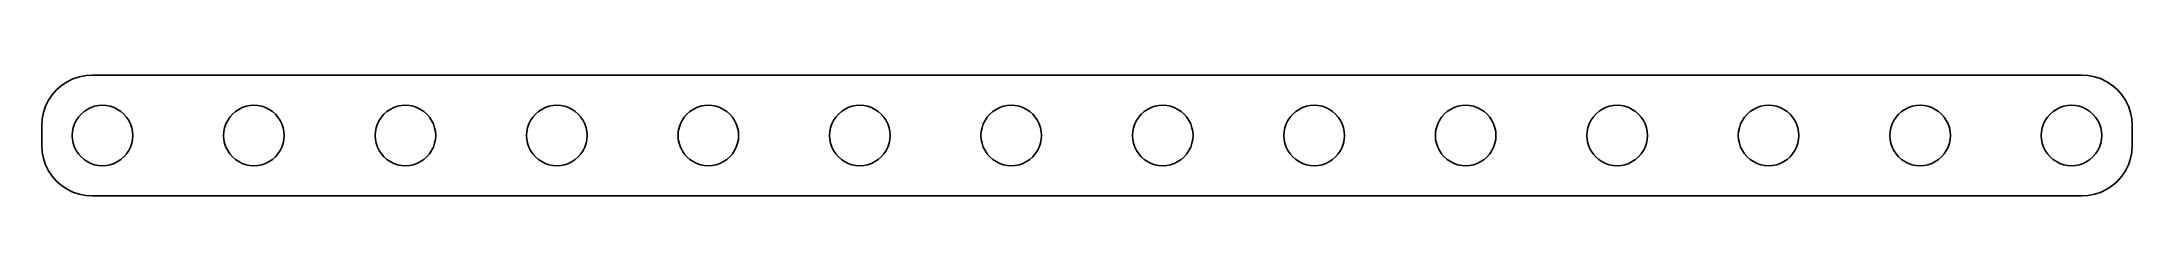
# Model space of a CAD drawing. Header units: metres. Extents: x -104 to 104, y -6 to 6.
import ezdxf

# ---------------------------------------------------------------- set-up
doc = ezdxf.new("R2010")
doc.units = ezdxf.units.M

msp = doc.modelspace()

# ---------------------------------------------------------------- linework, layer by layer
for p, q in [((-102.041, 4.54053), (-102.472, 4.0488)), ((-101.549, 4.97176), (-102.041, 4.54053)), ((-101.005, 5.33511), (-101.549, 4.97176)), ((-100.418, 5.62439), (-101.005, 5.33511)), ((-99.7991, 5.83463), (-100.418, 5.62439)), ((-99.1576, 5.96222), (-99.7991, 5.83463)), ((-98.505, 6.00499), (-99.1576, 5.96222)), ((98.505, 6.00499), (-98.505, 6.00499)), ((99.1576, 5.96222), (98.505, 6.00499)), ((99.7991, 5.83463), (99.1576, 5.96222)), ((100.418, 5.62439), (99.7991, 5.83463)), ((101.005, 5.33511), (100.418, 5.62439)), ((101.549, 4.97176), (101.005, 5.33511)), ((102.041, 4.54053), (101.549, 4.97176)), ((102.472, 4.0488), (102.041, 4.54053)), ((-103.335, 2.29909), (-103.462, 1.65762)), ((-103.124, 2.91841), (-103.335, 2.29909)), ((-102.835, 3.50499), (-103.124, 2.91841)), ((-102.472, 4.0488), (-102.835, 3.50499)), ((-99.8801, 1.82628), (-99.6213, 2.12131)), ((-99.6213, 2.12131), (-99.3263, 2.38005)), ((-99.3263, 2.38005), (-99, 2.59807)), ((-99, 2.59807), (-98.648, 2.77164)), ((-98.648, 2.77164), (-98.2765, 2.89777)), ((-98.2765, 2.89777), (-97.8916, 2.97432)), ((-97.8916, 2.97432), (-97.5, 3)), ((-97.5, 3), (-97.1084, 2.97432)), ((-97.1084, 2.97432), (-96.7235, 2.89777)), ((-96.7235, 2.89777), (-96.3519, 2.77164)), ((-96.3519, 2.77164), (-96, 2.59807)), ((-96, 2.59807), (-95.6737, 2.38005)), ((-95.6737, 2.38005), (-95.3787, 2.12131)), ((-95.3787, 2.12131), (-95.1199, 1.82628)), ((-84.8801, 1.82628), (-84.6213, 2.12131)), ((-84.6213, 2.12131), (-84.3263, 2.38005)), ((-84.3263, 2.38005), (-84, 2.59807)), ((-84, 2.59807), (-83.648, 2.77164)), ((-83.648, 2.77164), (-83.2765, 2.89777)), ((-83.2765, 2.89777), (-82.8916, 2.97432)), ((-82.8916, 2.97432), (-82.5, 3)), ((-82.5, 3), (-82.1084, 2.97432)), ((-82.1084, 2.97432), (-81.7235, 2.89777)), ((-81.7235, 2.89777), (-81.3519, 2.77164)), ((-81.3519, 2.77164), (-81, 2.59807)), ((-81, 2.59807), (-80.6737, 2.38005)), ((-80.6737, 2.38005), (-80.3787, 2.12131)), ((-80.3787, 2.12131), (-80.1199, 1.82628)), ((-69.8801, 1.82628), (-69.6213, 2.12131)), ((-69.6213, 2.12131), (-69.3263, 2.38005)), ((-69.3263, 2.38005), (-69, 2.59807)), ((-69, 2.59807), (-68.648, 2.77164)), ((-68.648, 2.77164), (-68.2765, 2.89777)), ((-68.2765, 2.89777), (-67.8916, 2.97432)), ((-67.8916, 2.97432), (-67.5, 3)), ((-67.5, 3), (-67.1084, 2.97432)), ((-67.1084, 2.97432), (-66.7235, 2.89777)), ((-66.7235, 2.89777), (-66.3519, 2.77164)), ((-66.3519, 2.77164), (-66, 2.59807)), ((-66, 2.59807), (-65.6737, 2.38005)), ((-65.6737, 2.38005), (-65.3787, 2.12131)), ((-65.3787, 2.12131), (-65.1199, 1.82628)), ((-54.8801, 1.82628), (-54.6213, 2.12131)), ((-54.6213, 2.12131), (-54.3263, 2.38005)), ((-54.3263, 2.38005), (-54, 2.59807)), ((-54, 2.59807), (-53.648, 2.77164)), ((-53.648, 2.77164), (-53.2765, 2.89777)), ((-53.2765, 2.89777), (-52.8916, 2.97432)), ((-52.8916, 2.97432), (-52.5, 3)), ((-52.5, 3), (-52.1084, 2.97432)), ((-52.1084, 2.97432), (-51.7235, 2.89777)), ((-51.7235, 2.89777), (-51.3519, 2.77164)), ((-51.3519, 2.77164), (-51, 2.59807)), ((-51, 2.59807), (-50.6737, 2.38005)), ((-50.6737, 2.38005), (-50.3787, 2.12131)), ((-50.3787, 2.12131), (-50.1199, 1.82628)), ((-39.8801, 1.82628), (-39.6213, 2.12131)), ((-39.6213, 2.12131), (-39.3263, 2.38005)), ((-39.3263, 2.38005), (-39, 2.59807)), ((-39, 2.59807), (-38.648, 2.77164)), ((-38.648, 2.77164), (-38.2765, 2.89777)), ((-38.2765, 2.89777), (-37.8916, 2.97432)), ((-37.8916, 2.97432), (-37.5, 3)), ((-37.5, 3), (-37.1084, 2.97432)), ((-37.1084, 2.97432), (-36.7235, 2.89777)), ((-36.7235, 2.89777), (-36.3519, 2.77164)), ((-36.3519, 2.77164), (-36, 2.59807)), ((-36, 2.59807), (-35.6737, 2.38005)), ((-35.6737, 2.38005), (-35.3787, 2.12131)), ((-35.3787, 2.12131), (-35.1199, 1.82628)), ((-24.8801, 1.82628), (-24.6213, 2.12131)), ((-24.6213, 2.12131), (-24.3263, 2.38005)), ((-24.3263, 2.38005), (-24, 2.59807)), ((-24, 2.59807), (-23.648, 2.77164)), ((-23.648, 2.77164), (-23.2764, 2.89777)), ((-23.2764, 2.89777), (-22.8916, 2.97432)), ((-22.8916, 2.97432), (-22.5, 3)), ((-22.5, 3), (-22.1084, 2.97432)), ((-22.1084, 2.97432), (-21.7235, 2.89777)), ((-21.7235, 2.89777), (-21.3519, 2.77164)), ((-21.3519, 2.77164), (-21, 2.59807)), ((-21, 2.59807), (-20.6737, 2.38005)), ((-20.6737, 2.38005), (-20.3787, 2.12131)), ((-20.3787, 2.12131), (-20.1199, 1.82628)), ((-9.88005, 1.82628), (-9.62131, 2.12131)), ((-9.62131, 2.12131), (-9.32628, 2.38005)), ((-9.32628, 2.38005), (-9, 2.59807)), ((-9, 2.59807), (-8.64804, 2.77164)), ((-8.64804, 2.77164), (-8.27644, 2.89777)), ((-8.27644, 2.89777), (-7.89157, 2.97432)), ((-7.89157, 2.97432), (-7.5, 3)), ((-7.5, 3), (-7.10841, 2.97432)), ((-7.10841, 2.97432), (-6.72354, 2.89777)), ((-6.72354, 2.89777), (-6.35194, 2.77164)), ((-6.35194, 2.77164), (-6, 2.59807)), ((-6, 2.59807), (-5.67371, 2.38005)), ((-5.67371, 2.38005), (-5.37868, 2.12131)), ((-5.37868, 2.12131), (-5.11993, 1.82628)), ((5.11993, 1.82628), (5.37868, 2.12131)), ((5.37868, 2.12131), (5.67371, 2.38005)), ((5.67371, 2.38005), (6, 2.59807)), ((6, 2.59807), (6.35194, 2.77164)), ((6.35194, 2.77164), (6.72354, 2.89777)), ((6.72354, 2.89777), (7.10841, 2.97432)), ((7.10841, 2.97432), (7.5, 3)), ((7.5, 3), (7.89157, 2.97432)), ((7.89157, 2.97432), (8.27644, 2.89777)), ((8.27644, 2.89777), (8.64804, 2.77164)), ((8.64804, 2.77164), (9, 2.59807)), ((9, 2.59807), (9.32628, 2.38005)), ((9.32628, 2.38005), (9.62131, 2.12131)), ((9.62131, 2.12131), (9.88005, 1.82628)), ((20.1199, 1.82628), (20.3787, 2.12131)), ((20.3787, 2.12131), (20.6737, 2.38005)), ((20.6737, 2.38005), (21, 2.59807)), ((21, 2.59807), (21.3519, 2.77164)), ((21.3519, 2.77164), (21.7235, 2.89777)), ((21.7235, 2.89777), (22.1084, 2.97432)), ((22.1084, 2.97432), (22.5, 3)), ((22.5, 3), (22.8916, 2.97432)), ((22.8916, 2.97432), (23.2764, 2.89777)), ((23.2764, 2.89777), (23.648, 2.77164)), ((23.648, 2.77164), (24, 2.59807)), ((24, 2.59807), (24.3263, 2.38005)), ((24.3263, 2.38005), (24.6213, 2.12131)), ((24.6213, 2.12131), (24.8801, 1.82628)), ((35.1199, 1.82628), (35.3787, 2.12131)), ((35.3787, 2.12131), (35.6737, 2.38005)), ((35.6737, 2.38005), (36, 2.59807)), ((36, 2.59807), (36.3519, 2.77164)), ((36.3519, 2.77164), (36.7235, 2.89777)), ((36.7235, 2.89777), (37.1084, 2.97432)), ((37.1084, 2.97432), (37.5, 3)), ((37.5, 3), (37.8916, 2.97432)), ((37.8916, 2.97432), (38.2765, 2.89777)), ((38.2765, 2.89777), (38.648, 2.77164)), ((38.648, 2.77164), (39, 2.59807)), ((39, 2.59807), (39.3263, 2.38005)), ((39.3263, 2.38005), (39.6213, 2.12131)), ((39.6213, 2.12131), (39.8801, 1.82628)), ((50.1199, 1.82628), (50.3787, 2.12131)), ((50.3787, 2.12131), (50.6737, 2.38005)), ((50.6737, 2.38005), (51, 2.59807)), ((51, 2.59807), (51.3519, 2.77164)), ((51.3519, 2.77164), (51.7235, 2.89777)), ((51.7235, 2.89777), (52.1084, 2.97432)), ((52.1084, 2.97432), (52.5, 3)), ((52.5, 3), (52.8916, 2.97432)), ((52.8916, 2.97432), (53.2765, 2.89777)), ((53.2765, 2.89777), (53.648, 2.77164)), ((53.648, 2.77164), (54, 2.59807)), ((54, 2.59807), (54.3263, 2.38005)), ((54.3263, 2.38005), (54.6213, 2.12131)), ((54.6213, 2.12131), (54.8801, 1.82628)), ((65.1199, 1.82628), (65.3787, 2.12131)), ((65.3787, 2.12131), (65.6737, 2.38005)), ((65.6737, 2.38005), (66, 2.59807)), ((66, 2.59807), (66.3519, 2.77164)), ((66.3519, 2.77164), (66.7235, 2.89777)), ((66.7235, 2.89777), (67.1084, 2.97432)), ((67.1084, 2.97432), (67.5, 3)), ((67.5, 3), (67.8916, 2.97432)), ((67.8916, 2.97432), (68.2765, 2.89777)), ((68.2765, 2.89777), (68.648, 2.77164)), ((68.648, 2.77164), (69, 2.59807)), ((69, 2.59807), (69.3263, 2.38005)), ((69.3263, 2.38005), (69.6213, 2.12131)), ((69.6213, 2.12131), (69.8801, 1.82628)), ((80.1199, 1.82628), (80.3787, 2.12131)), ((80.3787, 2.12131), (80.6737, 2.38005)), ((80.6737, 2.38005), (81, 2.59807)), ((81, 2.59807), (81.3519, 2.77164)), ((81.3519, 2.77164), (81.7235, 2.89777)), ((81.7235, 2.89777), (82.1084, 2.97432)), ((82.1084, 2.97432), (82.5, 3)), ((82.5, 3), (82.8916, 2.97432)), ((82.8916, 2.97432), (83.2765, 2.89777)), ((83.2765, 2.89777), (83.648, 2.77164)), ((83.648, 2.77164), (84, 2.59807)), ((84, 2.59807), (84.3263, 2.38005)), ((84.3263, 2.38005), (84.6213, 2.12131)), ((84.6213, 2.12131), (84.8801, 1.82628)), ((95.1199, 1.82628), (95.3787, 2.12131)), ((95.3787, 2.12131), (95.6737, 2.38005)), ((95.6737, 2.38005), (96, 2.59807)), ((96, 2.59807), (96.3519, 2.77164)), ((96.3519, 2.77164), (96.7235, 2.89777)), ((96.7235, 2.89777), (97.1084, 2.97432)), ((97.1084, 2.97432), (97.5, 3)), ((97.5, 3), (97.8916, 2.97432)), ((97.8916, 2.97432), (98.2765, 2.89777)), ((98.2765, 2.89777), (98.648, 2.77164)), ((98.648, 2.77164), (99, 2.59807)), ((99, 2.59807), (99.3263, 2.38005)), ((99.3263, 2.38005), (99.6213, 2.12131)), ((99.6213, 2.12131), (99.8801, 1.82628)), ((102.835, 3.50499), (102.472, 4.0488)), ((103.124, 2.91841), (102.835, 3.50499)), ((103.335, 2.29909), (103.124, 2.91841)), ((103.462, 1.65762), (103.335, 2.29909)), ((-103.462, 1.65762), (-103.505, 1.00499)), ((-103.505, 1.00499), (-103.505, -1.00499)), ((-100.5, 0), (-100.474, 0.391571)), ((-100.474, -0.391571), (-100.5, 0)), ((-100.474, 0.391571), (-100.398, 0.776443)), ((-100.398, 0.776443), (-100.272, 1.14804)), ((-100.272, 1.14804), (-100.098, 1.5)), ((-100.098, 1.5), (-99.8801, 1.82628)), ((-95.1199, 1.82628), (-94.9019, 1.5)), ((-94.9019, 1.5), (-94.7284, 1.14804)), ((-94.7284, 1.14804), (-94.6022, 0.776443)), ((-94.6022, 0.776443), (-94.5257, 0.391571)), ((-94.5257, 0.391571), (-94.5, 0)), ((-94.5, 0), (-94.5257, -0.391571)), ((-85.5, 0), (-85.4743, 0.391571)), ((-85.4743, -0.391571), (-85.5, 0)), ((-85.4743, 0.391571), (-85.3978, 0.776443)), ((-85.3978, 0.776443), (-85.2716, 1.14804)), ((-85.2716, 1.14804), (-85.0981, 1.5)), ((-85.0981, 1.5), (-84.8801, 1.82628)), ((-80.1199, 1.82628), (-79.9019, 1.5)), ((-79.9019, 1.5), (-79.7284, 1.14804)), ((-79.7284, 1.14804), (-79.6022, 0.776443)), ((-79.6022, 0.776443), (-79.5257, 0.391571)), ((-79.5257, 0.391571), (-79.5, 0)), ((-79.5, 0), (-79.5257, -0.391571)), ((-70.5, 0), (-70.4743, 0.391571)), ((-70.4743, -0.391571), (-70.5, 0)), ((-70.4743, 0.391571), (-70.3978, 0.776443)), ((-70.3978, 0.776443), (-70.2716, 1.14804)), ((-70.2716, 1.14804), (-70.0981, 1.5)), ((-70.0981, 1.5), (-69.8801, 1.82628)), ((-65.1199, 1.82628), (-64.9019, 1.5)), ((-64.9019, 1.5), (-64.7284, 1.14804)), ((-64.7284, 1.14804), (-64.6022, 0.776443)), ((-64.6022, 0.776443), (-64.5257, 0.391571)), ((-64.5257, 0.391571), (-64.5, 0)), ((-64.5, 0), (-64.5257, -0.391571)), ((-55.5, 0), (-55.4743, 0.391571)), ((-55.4743, -0.391571), (-55.5, 0)), ((-55.4743, 0.391571), (-55.3978, 0.776443)), ((-55.3978, 0.776443), (-55.2716, 1.14804)), ((-55.2716, 1.14804), (-55.0981, 1.5)), ((-55.0981, 1.5), (-54.8801, 1.82628)), ((-50.1199, 1.82628), (-49.9019, 1.5)), ((-49.9019, 1.5), (-49.7284, 1.14804)), ((-49.7284, 1.14804), (-49.6022, 0.776443)), ((-49.6022, 0.776443), (-49.5257, 0.391571)), ((-49.5257, 0.391571), (-49.5, 0)), ((-49.5, 0), (-49.5257, -0.391571)), ((-40.5, 0), (-40.4743, 0.391571)), ((-40.4743, -0.391571), (-40.5, 0)), ((-40.4743, 0.391571), (-40.3978, 0.776443)), ((-40.3978, 0.776443), (-40.2716, 1.14804)), ((-40.2716, 1.14804), (-40.0981, 1.5)), ((-40.0981, 1.5), (-39.8801, 1.82628)), ((-35.1199, 1.82628), (-34.9019, 1.5)), ((-34.9019, 1.5), (-34.7284, 1.14804)), ((-34.7284, 1.14804), (-34.6022, 0.776443)), ((-34.6022, 0.776443), (-34.5257, 0.391571)), ((-34.5257, 0.391571), (-34.5, 0)), ((-34.5, 0), (-34.5257, -0.391571)), ((-25.5, 0), (-25.4743, 0.391571)), ((-25.4743, -0.391571), (-25.5, 0)), ((-25.4743, 0.391571), (-25.3978, 0.776443)), ((-25.3978, 0.776443), (-25.2716, 1.14804)), ((-25.2716, 1.14804), (-25.0981, 1.5)), ((-25.0981, 1.5), (-24.8801, 1.82628)), ((-20.1199, 1.82628), (-19.9019, 1.5)), ((-19.9019, 1.5), (-19.7283, 1.14804)), ((-19.7283, 1.14804), (-19.6022, 0.776443)), ((-19.6022, 0.776443), (-19.5257, 0.391571)), ((-19.5257, 0.391571), (-19.5, 0)), ((-19.5, 0), (-19.5257, -0.391571)), ((-10.5, 0), (-10.4743, 0.391571)), ((-10.4743, -0.391571), (-10.5, 0)), ((-10.4743, 0.391571), (-10.3978, 0.776443)), ((-10.3978, 0.776443), (-10.2716, 1.14804)), ((-10.2716, 1.14804), (-10.0981, 1.5)), ((-10.0981, 1.5), (-9.88005, 1.82628)), ((-5.11993, 1.82628), (-4.90192, 1.5)), ((-4.90192, 1.5), (-4.72835, 1.14804)), ((-4.72835, 1.14804), (-4.60222, 0.776443)), ((-4.60222, 0.776443), (-4.52567, 0.391571)), ((-4.52567, 0.391571), (-4.5, 0)), ((-4.5, 0), (-4.52567, -0.391571)), ((4.5, 0), (4.52567, 0.391571)), ((4.52567, -0.391571), (4.5, 0)), ((4.52567, 0.391571), (4.60222, 0.776443)), ((4.60222, 0.776443), (4.72835, 1.14804)), ((4.72835, 1.14804), (4.90192, 1.5)), ((4.90192, 1.5), (5.11993, 1.82628)), ((9.88005, 1.82628), (10.0981, 1.5)), ((10.0981, 1.5), (10.2716, 1.14804)), ((10.2716, 1.14804), (10.3978, 0.776443)), ((10.3978, 0.776443), (10.4743, 0.391571)), ((10.4743, 0.391571), (10.5, 0)), ((10.5, 0), (10.4743, -0.391571)), ((19.5, 0), (19.5257, 0.391571)), ((19.5257, -0.391571), (19.5, 0)), ((19.5257, 0.391571), (19.6022, 0.776443)), ((19.6022, 0.776443), (19.7283, 1.14804)), ((19.7283, 1.14804), (19.9019, 1.5)), ((19.9019, 1.5), (20.1199, 1.82628)), ((24.8801, 1.82628), (25.0981, 1.5)), ((25.0981, 1.5), (25.2716, 1.14804)), ((25.2716, 1.14804), (25.3978, 0.776443)), ((25.3978, 0.776443), (25.4743, 0.391571)), ((25.4743, 0.391571), (25.5, 0)), ((25.5, 0), (25.4743, -0.391571)), ((34.5, 0), (34.5257, 0.391571)), ((34.5257, -0.391571), (34.5, 0)), ((34.5257, 0.391571), (34.6022, 0.776443)), ((34.6022, 0.776443), (34.7284, 1.14804)), ((34.7284, 1.14804), (34.9019, 1.5)), ((34.9019, 1.5), (35.1199, 1.82628)), ((39.8801, 1.82628), (40.0981, 1.5)), ((40.0981, 1.5), (40.2716, 1.14804)), ((40.2716, 1.14804), (40.3978, 0.776443)), ((40.3978, 0.776443), (40.4743, 0.391571)), ((40.4743, 0.391571), (40.5, 0)), ((40.5, 0), (40.4743, -0.391571)), ((49.5, 0), (49.5257, 0.391571)), ((49.5257, -0.391571), (49.5, 0)), ((49.5257, 0.391571), (49.6022, 0.776443)), ((49.6022, 0.776443), (49.7284, 1.14804)), ((49.7284, 1.14804), (49.9019, 1.5)), ((49.9019, 1.5), (50.1199, 1.82628)), ((54.8801, 1.82628), (55.0981, 1.5)), ((55.0981, 1.5), (55.2716, 1.14804)), ((55.2716, 1.14804), (55.3978, 0.776443)), ((55.3978, 0.776443), (55.4743, 0.391571)), ((55.4743, 0.391571), (55.5, 0)), ((55.5, 0), (55.4743, -0.391571)), ((64.5, 0), (64.5257, 0.391571)), ((64.5257, -0.391571), (64.5, 0)), ((64.5257, 0.391571), (64.6022, 0.776443)), ((64.6022, 0.776443), (64.7284, 1.14804)), ((64.7284, 1.14804), (64.9019, 1.5)), ((64.9019, 1.5), (65.1199, 1.82628)), ((69.8801, 1.82628), (70.0981, 1.5)), ((70.0981, 1.5), (70.2716, 1.14804)), ((70.2716, 1.14804), (70.3978, 0.776443)), ((70.3978, 0.776443), (70.4743, 0.391571)), ((70.4743, 0.391571), (70.5, 0)), ((70.5, 0), (70.4743, -0.391571)), ((79.5, 0), (79.5257, 0.391571)), ((79.5257, -0.391571), (79.5, 0)), ((79.5257, 0.391571), (79.6022, 0.776443)), ((79.6022, 0.776443), (79.7284, 1.14804)), ((79.7284, 1.14804), (79.9019, 1.5)), ((79.9019, 1.5), (80.1199, 1.82628)), ((84.8801, 1.82628), (85.0981, 1.5)), ((85.0981, 1.5), (85.2716, 1.14804)), ((85.2716, 1.14804), (85.3978, 0.776443)), ((85.3978, 0.776443), (85.4743, 0.391571)), ((85.4743, 0.391571), (85.5, 0)), ((85.5, 0), (85.4743, -0.391571)), ((94.5, 0), (94.5257, 0.391571)), ((94.5257, -0.391571), (94.5, 0)), ((94.5257, 0.391571), (94.6022, 0.776443)), ((94.6022, 0.776443), (94.7284, 1.14804)), ((94.7284, 1.14804), (94.9019, 1.5)), ((94.9019, 1.5), (95.1199, 1.82628)), ((99.8801, 1.82628), (100.098, 1.5)), ((100.098, 1.5), (100.272, 1.14804)), ((100.272, 1.14804), (100.398, 0.776443)), ((100.398, 0.776443), (100.474, 0.391571)), ((100.474, 0.391571), (100.5, 0)), ((100.5, 0), (100.474, -0.391571)), ((103.505, 1.00499), (103.462, 1.65762)), ((103.505, -1.00499), (103.505, 1.00499)), ((-103.505, -1.00499), (-103.462, -1.65762)), ((-103.462, -1.65762), (-103.335, -2.29909)), ((-100.398, -0.776443), (-100.474, -0.391571)), ((-100.272, -1.14804), (-100.398, -0.776443)), ((-100.098, -1.5), (-100.272, -1.14804)), ((-99.8801, -1.82628), (-100.098, -1.5)), ((-99.6213, -2.12131), (-99.8801, -1.82628)), ((-95.1199, -1.82628), (-95.3787, -2.12131)), ((-94.9019, -1.5), (-95.1199, -1.82628)), ((-94.7284, -1.14804), (-94.9019, -1.5)), ((-94.6022, -0.776443), (-94.7284, -1.14804)), ((-94.5257, -0.391571), (-94.6022, -0.776443)), ((-85.3978, -0.776443), (-85.4743, -0.391571)), ((-85.2716, -1.14804), (-85.3978, -0.776443)), ((-85.0981, -1.5), (-85.2716, -1.14804)), ((-84.8801, -1.82628), (-85.0981, -1.5)), ((-84.6213, -2.12131), (-84.8801, -1.82628)), ((-80.1199, -1.82628), (-80.3787, -2.12131)), ((-79.9019, -1.5), (-80.1199, -1.82628)), ((-79.7284, -1.14804), (-79.9019, -1.5)), ((-79.6022, -0.776443), (-79.7284, -1.14804)), ((-79.5257, -0.391571), (-79.6022, -0.776443)), ((-70.3978, -0.776443), (-70.4743, -0.391571)), ((-70.2716, -1.14804), (-70.3978, -0.776443)), ((-70.0981, -1.5), (-70.2716, -1.14804)), ((-69.8801, -1.82628), (-70.0981, -1.5)), ((-69.6213, -2.12131), (-69.8801, -1.82628)), ((-65.1199, -1.82628), (-65.3787, -2.12131)), ((-64.9019, -1.5), (-65.1199, -1.82628)), ((-64.7284, -1.14804), (-64.9019, -1.5)), ((-64.6022, -0.776443), (-64.7284, -1.14804)), ((-64.5257, -0.391571), (-64.6022, -0.776443)), ((-55.3978, -0.776443), (-55.4743, -0.391571)), ((-55.2716, -1.14804), (-55.3978, -0.776443)), ((-55.0981, -1.5), (-55.2716, -1.14804)), ((-54.8801, -1.82628), (-55.0981, -1.5)), ((-54.6213, -2.12131), (-54.8801, -1.82628)), ((-50.1199, -1.82628), (-50.3787, -2.12131)), ((-49.9019, -1.5), (-50.1199, -1.82628)), ((-49.7284, -1.14804), (-49.9019, -1.5)), ((-49.6022, -0.776443), (-49.7284, -1.14804)), ((-49.5257, -0.391571), (-49.6022, -0.776443)), ((-40.3978, -0.776443), (-40.4743, -0.391571)), ((-40.2716, -1.14804), (-40.3978, -0.776443)), ((-40.0981, -1.5), (-40.2716, -1.14804)), ((-39.8801, -1.82628), (-40.0981, -1.5)), ((-39.6213, -2.12131), (-39.8801, -1.82628)), ((-35.1199, -1.82628), (-35.3787, -2.12131)), ((-34.9019, -1.5), (-35.1199, -1.82628)), ((-34.7284, -1.14804), (-34.9019, -1.5)), ((-34.6022, -0.776443), (-34.7284, -1.14804)), ((-34.5257, -0.391571), (-34.6022, -0.776443)), ((-25.3978, -0.776443), (-25.4743, -0.391571)), ((-25.2716, -1.14804), (-25.3978, -0.776443)), ((-25.0981, -1.5), (-25.2716, -1.14804)), ((-24.8801, -1.82628), (-25.0981, -1.5)), ((-24.6213, -2.12131), (-24.8801, -1.82628)), ((-20.1199, -1.82628), (-20.3787, -2.12131)), ((-19.9019, -1.5), (-20.1199, -1.82628)), ((-19.7283, -1.14804), (-19.9019, -1.5)), ((-19.6022, -0.776443), (-19.7283, -1.14804)), ((-19.5257, -0.391571), (-19.6022, -0.776443)), ((-10.3978, -0.776443), (-10.4743, -0.391571)), ((-10.2716, -1.14804), (-10.3978, -0.776443)), ((-10.0981, -1.5), (-10.2716, -1.14804)), ((-9.88005, -1.82628), (-10.0981, -1.5)), ((-9.62131, -2.12131), (-9.88005, -1.82628)), ((-5.11993, -1.82628), (-5.37868, -2.12131)), ((-4.90192, -1.5), (-5.11993, -1.82628)), ((-4.72835, -1.14804), (-4.90192, -1.5)), ((-4.60222, -0.776443), (-4.72835, -1.14804)), ((-4.52567, -0.391571), (-4.60222, -0.776443)), ((4.60222, -0.776443), (4.52567, -0.391571)), ((4.72835, -1.14804), (4.60222, -0.776443)), ((4.90192, -1.5), (4.72835, -1.14804)), ((5.11993, -1.82628), (4.90192, -1.5)), ((5.37868, -2.12131), (5.11993, -1.82628)), ((9.88005, -1.82628), (9.62131, -2.12131)), ((10.0981, -1.5), (9.88005, -1.82628)), ((10.2716, -1.14804), (10.0981, -1.5)), ((10.3978, -0.776443), (10.2716, -1.14804)), ((10.4743, -0.391571), (10.3978, -0.776443)), ((19.6022, -0.776443), (19.5257, -0.391571)), ((19.7283, -1.14804), (19.6022, -0.776443)), ((19.9019, -1.5), (19.7283, -1.14804)), ((20.1199, -1.82628), (19.9019, -1.5)), ((20.3787, -2.12131), (20.1199, -1.82628)), ((24.8801, -1.82628), (24.6213, -2.12131)), ((25.0981, -1.5), (24.8801, -1.82628)), ((25.2716, -1.14804), (25.0981, -1.5)), ((25.3978, -0.776443), (25.2716, -1.14804)), ((25.4743, -0.391571), (25.3978, -0.776443)), ((34.6022, -0.776443), (34.5257, -0.391571)), ((34.7284, -1.14804), (34.6022, -0.776443)), ((34.9019, -1.5), (34.7284, -1.14804)), ((35.1199, -1.82628), (34.9019, -1.5)), ((35.3787, -2.12131), (35.1199, -1.82628)), ((39.8801, -1.82628), (39.6213, -2.12131)), ((40.0981, -1.5), (39.8801, -1.82628)), ((40.2716, -1.14804), (40.0981, -1.5)), ((40.3978, -0.776443), (40.2716, -1.14804)), ((40.4743, -0.391571), (40.3978, -0.776443)), ((49.6022, -0.776443), (49.5257, -0.391571)), ((49.7284, -1.14804), (49.6022, -0.776443)), ((49.9019, -1.5), (49.7284, -1.14804)), ((50.1199, -1.82628), (49.9019, -1.5)), ((50.3787, -2.12131), (50.1199, -1.82628)), ((54.8801, -1.82628), (54.6213, -2.12131)), ((55.0981, -1.5), (54.8801, -1.82628)), ((55.2716, -1.14804), (55.0981, -1.5)), ((55.3978, -0.776443), (55.2716, -1.14804)), ((55.4743, -0.391571), (55.3978, -0.776443)), ((64.6022, -0.776443), (64.5257, -0.391571)), ((64.7284, -1.14804), (64.6022, -0.776443)), ((64.9019, -1.5), (64.7284, -1.14804)), ((65.1199, -1.82628), (64.9019, -1.5)), ((65.3787, -2.12131), (65.1199, -1.82628)), ((69.8801, -1.82628), (69.6213, -2.12131)), ((70.0981, -1.5), (69.8801, -1.82628)), ((70.2716, -1.14804), (70.0981, -1.5)), ((70.3978, -0.776443), (70.2716, -1.14804)), ((70.4743, -0.391571), (70.3978, -0.776443)), ((79.6022, -0.776443), (79.5257, -0.391571)), ((79.7284, -1.14804), (79.6022, -0.776443)), ((79.9019, -1.5), (79.7284, -1.14804)), ((80.1199, -1.82628), (79.9019, -1.5)), ((80.3787, -2.12131), (80.1199, -1.82628)), ((84.8801, -1.82628), (84.6213, -2.12131)), ((85.0981, -1.5), (84.8801, -1.82628)), ((85.2716, -1.14804), (85.0981, -1.5)), ((85.3978, -0.776443), (85.2716, -1.14804)), ((85.4743, -0.391571), (85.3978, -0.776443)), ((94.6022, -0.776443), (94.5257, -0.391571)), ((94.7284, -1.14804), (94.6022, -0.776443)), ((94.9019, -1.5), (94.7284, -1.14804)), ((95.1199, -1.82628), (94.9019, -1.5)), ((95.3787, -2.12131), (95.1199, -1.82628)), ((99.8801, -1.82628), (99.6213, -2.12131)), ((100.098, -1.5), (99.8801, -1.82628)), ((100.272, -1.14804), (100.098, -1.5)), ((100.398, -0.776443), (100.272, -1.14804)), ((100.474, -0.391571), (100.398, -0.776443)), ((103.335, -2.29909), (103.462, -1.65762)), ((103.462, -1.65762), (103.505, -1.00499)), ((-103.335, -2.29909), (-103.124, -2.91841)), ((-103.124, -2.91841), (-102.835, -3.50499)), ((-102.835, -3.50499), (-102.472, -4.0488)), ((-102.472, -4.0488), (-102.041, -4.54053)), ((-99.3263, -2.38005), (-99.6213, -2.12131)), ((-99, -2.59807), (-99.3263, -2.38005)), ((-98.648, -2.77164), (-99, -2.59807)), ((-98.2765, -2.89777), (-98.648, -2.77164)), ((-97.8916, -2.97432), (-98.2765, -2.89777)), ((-97.5, -3), (-97.8916, -2.97432)), ((-97.1084, -2.97432), (-97.5, -3)), ((-96.7235, -2.89777), (-97.1084, -2.97432)), ((-96.3519, -2.77164), (-96.7235, -2.89777)), ((-96, -2.59807), (-96.3519, -2.77164)), ((-95.6737, -2.38005), (-96, -2.59807)), ((-95.3787, -2.12131), (-95.6737, -2.38005)), ((-84.3263, -2.38005), (-84.6213, -2.12131)), ((-84, -2.59807), (-84.3263, -2.38005)), ((-83.648, -2.77164), (-84, -2.59807)), ((-83.2765, -2.89777), (-83.648, -2.77164)), ((-82.8916, -2.97432), (-83.2765, -2.89777)), ((-82.5, -3), (-82.8916, -2.97432)), ((-82.1084, -2.97432), (-82.5, -3)), ((-81.7235, -2.89777), (-82.1084, -2.97432)), ((-81.3519, -2.77164), (-81.7235, -2.89777)), ((-81, -2.59807), (-81.3519, -2.77164)), ((-80.6737, -2.38005), (-81, -2.59807)), ((-80.3787, -2.12131), (-80.6737, -2.38005)), ((-69.3263, -2.38005), (-69.6213, -2.12131)), ((-69, -2.59807), (-69.3263, -2.38005)), ((-68.648, -2.77164), (-69, -2.59807)), ((-68.2765, -2.89777), (-68.648, -2.77164)), ((-67.8916, -2.97432), (-68.2765, -2.89777)), ((-67.5, -3), (-67.8916, -2.97432)), ((-67.1084, -2.97432), (-67.5, -3)), ((-66.7235, -2.89777), (-67.1084, -2.97432)), ((-66.3519, -2.77164), (-66.7235, -2.89777)), ((-66, -2.59807), (-66.3519, -2.77164)), ((-65.6737, -2.38005), (-66, -2.59807)), ((-65.3787, -2.12131), (-65.6737, -2.38005)), ((-54.3263, -2.38005), (-54.6213, -2.12131)), ((-54, -2.59807), (-54.3263, -2.38005)), ((-53.648, -2.77164), (-54, -2.59807)), ((-53.2765, -2.89777), (-53.648, -2.77164)), ((-52.8916, -2.97432), (-53.2765, -2.89777)), ((-52.5, -3), (-52.8916, -2.97432)), ((-52.1084, -2.97432), (-52.5, -3)), ((-51.7235, -2.89777), (-52.1084, -2.97432)), ((-51.3519, -2.77164), (-51.7235, -2.89777)), ((-51, -2.59807), (-51.3519, -2.77164)), ((-50.6737, -2.38005), (-51, -2.59807)), ((-50.3787, -2.12131), (-50.6737, -2.38005)), ((-39.3263, -2.38005), (-39.6213, -2.12131)), ((-39, -2.59807), (-39.3263, -2.38005)), ((-38.648, -2.77164), (-39, -2.59807)), ((-38.2765, -2.89777), (-38.648, -2.77164)), ((-37.8916, -2.97432), (-38.2765, -2.89777)), ((-37.5, -3), (-37.8916, -2.97432)), ((-37.1084, -2.97432), (-37.5, -3)), ((-36.7235, -2.89777), (-37.1084, -2.97432)), ((-36.3519, -2.77164), (-36.7235, -2.89777)), ((-36, -2.59807), (-36.3519, -2.77164)), ((-35.6737, -2.38005), (-36, -2.59807)), ((-35.3787, -2.12131), (-35.6737, -2.38005)), ((-24.3263, -2.38005), (-24.6213, -2.12131)), ((-24, -2.59807), (-24.3263, -2.38005)), ((-23.648, -2.77164), (-24, -2.59807)), ((-23.2764, -2.89777), (-23.648, -2.77164)), ((-22.8916, -2.97432), (-23.2764, -2.89777)), ((-22.5, -3), (-22.8916, -2.97432)), ((-22.1084, -2.97432), (-22.5, -3)), ((-21.7235, -2.89777), (-22.1084, -2.97432)), ((-21.3519, -2.77164), (-21.7235, -2.89777)), ((-21, -2.59807), (-21.3519, -2.77164)), ((-20.6737, -2.38005), (-21, -2.59807)), ((-20.3787, -2.12131), (-20.6737, -2.38005)), ((-9.32628, -2.38005), (-9.62131, -2.12131)), ((-9, -2.59807), (-9.32628, -2.38005)), ((-8.64804, -2.77164), (-9, -2.59807)), ((-8.27644, -2.89777), (-8.64804, -2.77164)), ((-7.89157, -2.97432), (-8.27644, -2.89777)), ((-7.5, -3), (-7.89157, -2.97432)), ((-7.10841, -2.97432), (-7.5, -3)), ((-6.72354, -2.89777), (-7.10841, -2.97432)), ((-6.35194, -2.77164), (-6.72354, -2.89777)), ((-6, -2.59807), (-6.35194, -2.77164)), ((-5.67371, -2.38005), (-6, -2.59807)), ((-5.37868, -2.12131), (-5.67371, -2.38005)), ((5.67371, -2.38005), (5.37868, -2.12131)), ((6, -2.59807), (5.67371, -2.38005)), ((6.35194, -2.77164), (6, -2.59807)), ((6.72354, -2.89777), (6.35194, -2.77164)), ((7.10841, -2.97432), (6.72354, -2.89777)), ((7.5, -3), (7.10841, -2.97432)), ((7.89157, -2.97432), (7.5, -3)), ((8.27644, -2.89777), (7.89157, -2.97432)), ((8.64804, -2.77164), (8.27644, -2.89777)), ((9, -2.59807), (8.64804, -2.77164)), ((9.32628, -2.38005), (9, -2.59807)), ((9.62131, -2.12131), (9.32628, -2.38005)), ((20.6737, -2.38005), (20.3787, -2.12131)), ((21, -2.59807), (20.6737, -2.38005)), ((21.3519, -2.77164), (21, -2.59807)), ((21.7235, -2.89777), (21.3519, -2.77164)), ((22.1084, -2.97432), (21.7235, -2.89777)), ((22.5, -3), (22.1084, -2.97432)), ((22.8916, -2.97432), (22.5, -3)), ((23.2764, -2.89777), (22.8916, -2.97432)), ((23.648, -2.77164), (23.2764, -2.89777)), ((24, -2.59807), (23.648, -2.77164)), ((24.3263, -2.38005), (24, -2.59807)), ((24.6213, -2.12131), (24.3263, -2.38005)), ((35.6737, -2.38005), (35.3787, -2.12131)), ((36, -2.59807), (35.6737, -2.38005)), ((36.3519, -2.77164), (36, -2.59807)), ((36.7235, -2.89777), (36.3519, -2.77164)), ((37.1084, -2.97432), (36.7235, -2.89777)), ((37.5, -3), (37.1084, -2.97432)), ((37.8916, -2.97432), (37.5, -3)), ((38.2765, -2.89777), (37.8916, -2.97432)), ((38.648, -2.77164), (38.2765, -2.89777)), ((39, -2.59807), (38.648, -2.77164)), ((39.3263, -2.38005), (39, -2.59807)), ((39.6213, -2.12131), (39.3263, -2.38005)), ((50.6737, -2.38005), (50.3787, -2.12131)), ((51, -2.59807), (50.6737, -2.38005)), ((51.3519, -2.77164), (51, -2.59807)), ((51.7235, -2.89777), (51.3519, -2.77164)), ((52.1084, -2.97432), (51.7235, -2.89777)), ((52.5, -3), (52.1084, -2.97432)), ((52.8916, -2.97432), (52.5, -3)), ((53.2765, -2.89777), (52.8916, -2.97432)), ((53.648, -2.77164), (53.2765, -2.89777)), ((54, -2.59807), (53.648, -2.77164)), ((54.3263, -2.38005), (54, -2.59807)), ((54.6213, -2.12131), (54.3263, -2.38005)), ((65.6737, -2.38005), (65.3787, -2.12131)), ((66, -2.59807), (65.6737, -2.38005)), ((66.3519, -2.77164), (66, -2.59807)), ((66.7235, -2.89777), (66.3519, -2.77164)), ((67.1084, -2.97432), (66.7235, -2.89777)), ((67.5, -3), (67.1084, -2.97432)), ((67.8916, -2.97432), (67.5, -3)), ((68.2765, -2.89777), (67.8916, -2.97432)), ((68.648, -2.77164), (68.2765, -2.89777)), ((69, -2.59807), (68.648, -2.77164)), ((69.3263, -2.38005), (69, -2.59807)), ((69.6213, -2.12131), (69.3263, -2.38005)), ((80.6737, -2.38005), (80.3787, -2.12131)), ((81, -2.59807), (80.6737, -2.38005)), ((81.3519, -2.77164), (81, -2.59807)), ((81.7235, -2.89777), (81.3519, -2.77164)), ((82.1084, -2.97432), (81.7235, -2.89777)), ((82.5, -3), (82.1084, -2.97432)), ((82.8916, -2.97432), (82.5, -3)), ((83.2765, -2.89777), (82.8916, -2.97432)), ((83.648, -2.77164), (83.2765, -2.89777)), ((84, -2.59807), (83.648, -2.77164)), ((84.3263, -2.38005), (84, -2.59807)), ((84.6213, -2.12131), (84.3263, -2.38005)), ((95.6737, -2.38005), (95.3787, -2.12131)), ((96, -2.59807), (95.6737, -2.38005)), ((96.3519, -2.77164), (96, -2.59807)), ((96.7235, -2.89777), (96.3519, -2.77164)), ((97.1084, -2.97432), (96.7235, -2.89777)), ((97.5, -3), (97.1084, -2.97432)), ((97.8916, -2.97432), (97.5, -3)), ((98.2765, -2.89777), (97.8916, -2.97432)), ((98.648, -2.77164), (98.2765, -2.89777)), ((99, -2.59807), (98.648, -2.77164)), ((99.3263, -2.38005), (99, -2.59807)), ((99.6213, -2.12131), (99.3263, -2.38005)), ((102.041, -4.54053), (102.472, -4.0488)), ((102.472, -4.0488), (102.835, -3.50499)), ((102.835, -3.50499), (103.124, -2.91841)), ((103.124, -2.91841), (103.335, -2.29909)), ((-102.041, -4.54053), (-101.549, -4.97176)), ((-101.549, -4.97176), (-101.005, -5.33511)), ((-101.005, -5.33511), (-100.418, -5.62439)), ((-100.418, -5.62439), (-99.7991, -5.83463)), ((-99.7991, -5.83463), (-99.1576, -5.96222)), ((-99.1576, -5.96222), (-98.505, -6.00499)), ((-98.505, -6.00499), (98.505, -6.00499)), ((98.505, -6.00499), (99.1576, -5.96222)), ((99.1576, -5.96222), (99.7991, -5.83463)), ((99.7991, -5.83463), (100.418, -5.62439)), ((100.418, -5.62439), (101.005, -5.33511)), ((101.005, -5.33511), (101.549, -4.97176)), ((101.549, -4.97176), (102.041, -4.54053))]:
    msp.add_line(p, q)

doc.saveas('drawing.dxf')
